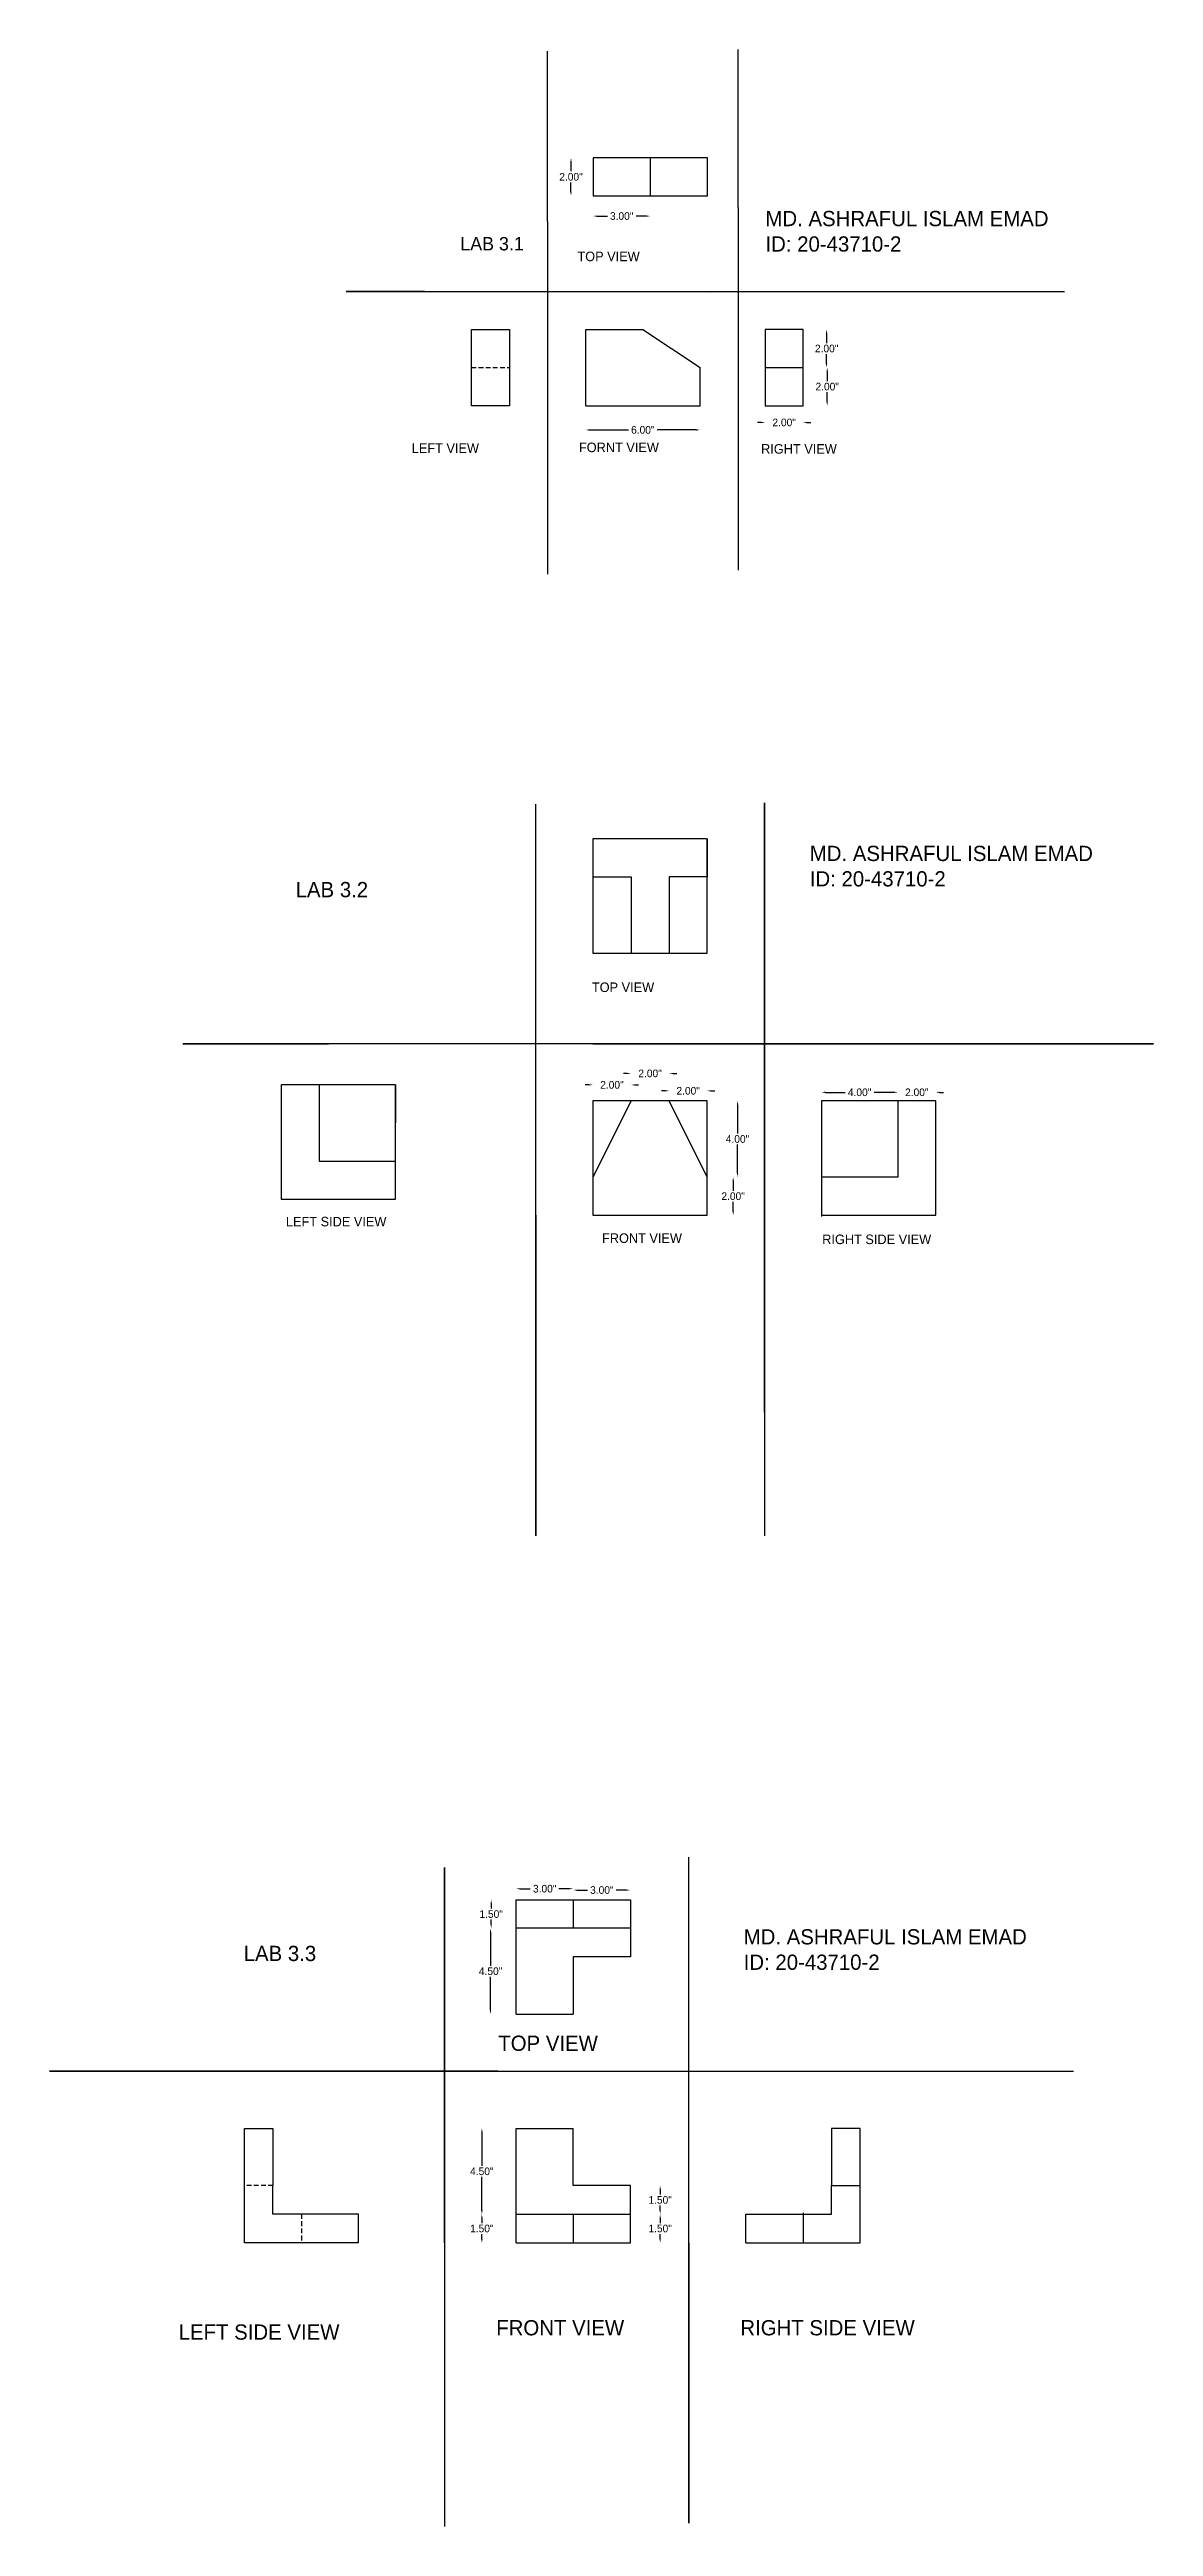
# Model space of a CAD drawing. Header units: inches. Extents: x 10 to 71, y -248 to 24.
# Drawn here: x 13.3 to 71.3, y -106 to 24 of the extents above; entities that cross this region are included whole.
import ezdxf

# ---------------------------------------------------------------- set-up
doc = ezdxf.new("R2010")
doc.units = ezdxf.units.IN
doc.header["$MEASUREMENT"] = 0
doc.linetypes.add('DASHED2', pattern=[0.375, 0.25, -0.125])
doc.dimstyles.get("Standard").update_dxf_attribs({"dimtxt": 0.4, "dimasz": 0.2, "dimexe": 0.18, "dimexo": 0.0625, "dimgap": 0.09, "dimtad": 0, "dimtih": 1, "dimtoh": 1, "dimzin": 0, "dimdsep": 46, "dimlunit": 3, "dimtxsty": 'Standard', "dimcen": 0.09, "dimse1": 1, "dimse2": 1, "dimclrt": 3, "dimadec": 0, "dimazin": 0, "dimtfac": 1, "dimtofl": 0, "dimtmove": 0, "dimatfit": 3, "dimfxl": 1, "dimtfillclr": 5, "dimtolj": 1, "dimtzin": 0, "dimarcsym": 0})

# ---------------------------------------------------------------- blocks, each defined once
blk = doc.blocks.new('*D1')
at = {"color": 0, "lineweight": -2}
for p, q in [((42.04, 15.27), (42.59, 15.27)), ((44.64, 15.27), (44.1, 15.27))]:
    blk.add_line(p, q, dxfattribs=at)
at = {"color": 0}
for points in [[(42.04, 15.3), (42.04, 15.24), (41.84, 15.27)], [(44.64, 15.3), (44.64, 15.24), (44.84, 15.27)]]:
    blk.add_solid(points, dxfattribs=at)
at = {"layer": 'Defpoints', "color": 0}
for p in [(41.84, 16.33), (44.84, 16.33), (44.84, 15.27)]:
    blk.add_point(p, dxfattribs=at)
at = {"color": 3, "insert": (43.34, 15.27), "char_height": 0.4, "attachment_point": 5}
blk.add_mtext('\\A1;3.00"', dxfattribs=at)
blk = doc.blocks.new('*D3')
at = {"color": 0, "lineweight": -2}
for p, q in [((41.65, 4.05), (43.7, 4.05)), ((47.25, 4.05), (45.21, 4.05))]:
    blk.add_line(p, q, dxfattribs=at)
at = {"color": 0}
for points in [[(41.65, 4.08), (41.65, 4.01), (41.45, 4.05)], [(47.25, 4.08), (47.25, 4.01), (47.45, 4.05)]]:
    blk.add_solid(points, dxfattribs=at)
at = {"layer": 'Defpoints', "color": 0}
for p in [(41.45, 5.32), (47.45, 5.32), (47.45, 4.05)]:
    blk.add_point(p, dxfattribs=at)
at = {"color": 3, "insert": (44.45, 4.05), "char_height": 0.4, "attachment_point": 5}
blk.add_mtext('\\A1;6.00"', dxfattribs=at)
blk = doc.blocks.new('*D6')
at = {"color": 0, "lineweight": -2}
for p, q in [((50.67, 4.44), (50.47, 4.44)), ((53.07, 4.44), (53.27, 4.44))]:
    blk.add_line(p, q, dxfattribs=at)
at = {"color": 0}
for points in [[(50.67, 4.47), (50.67, 4.4), (50.87, 4.44)], [(53.07, 4.47), (53.07, 4.4), (52.87, 4.44)]]:
    blk.add_solid(points, dxfattribs=at)
at = {"layer": 'Defpoints', "color": 0}
for p in [(50.87, 5.32), (52.87, 5.32), (52.87, 4.44)]:
    blk.add_point(p, dxfattribs=at)
at = {"color": 3, "insert": (51.87, 4.44), "char_height": 0.4, "attachment_point": 5}
blk.add_mtext('\\A1;2.00"', dxfattribs=at)
blk = doc.blocks.new('*D7')
at = {"color": 0, "lineweight": -2}
for p, q in [((54.1, 9.12), (54.1, 8.61)), ((54.1, 7.52), (54.1, 8.03))]:
    blk.add_line(p, q, dxfattribs=at)
at = {"color": 0}
for points in [[(54.06, 9.12), (54.13, 9.12), (54.1, 9.32)], [(54.06, 7.52), (54.13, 7.52), (54.1, 7.32)]]:
    blk.add_solid(points, dxfattribs=at)
at = {"layer": 'Defpoints', "color": 0}
for p in [(52.87, 9.32), (52.93, 7.32), (54.1, 7.32)]:
    blk.add_point(p, dxfattribs=at)
at = {"color": 3, "insert": (54.1, 8.32), "char_height": 0.4, "attachment_point": 5}
blk.add_mtext('\\A1;2.00"', dxfattribs=at)
blk = doc.blocks.new('*D8')
at = {"color": 0, "lineweight": -2}
for p, q in [((49.19, -35.36), (49.19, -35.87)), ((49.19, -36.96), (49.19, -36.45))]:
    blk.add_line(p, q, dxfattribs=at)
at = {"color": 0}
for points in [[(49.16, -35.36), (49.23, -35.36), (49.19, -35.16)], [(49.16, -36.96), (49.23, -36.96), (49.19, -37.16)]]:
    blk.add_solid(points, dxfattribs=at)
at = {"layer": 'Defpoints', "color": 0}
for p in [(47.83, -35.16), (49.19, -35.16), (47.83, -37.16)]:
    blk.add_point(p, dxfattribs=at)
at = {"color": 3, "insert": (49.19, -36.16), "char_height": 0.4, "attachment_point": 5}
blk.add_mtext('\\A1;2.00"', dxfattribs=at)
blk = doc.blocks.new('*D9')
at = {"color": 0, "lineweight": -2}
for p, q in [((49.42, -31.36), (49.42, -32.87)), ((49.42, -34.96), (49.42, -33.45))]:
    blk.add_line(p, q, dxfattribs=at)
at = {"color": 0}
for points in [[(49.39, -31.36), (49.45, -31.36), (49.42, -31.16)], [(49.39, -34.96), (49.45, -34.96), (49.42, -35.16)]]:
    blk.add_solid(points, dxfattribs=at)
at = {"layer": 'Defpoints', "color": 0}
for p in [(47.83, -31.16), (47.89, -35.16), (49.42, -35.16)]:
    blk.add_point(p, dxfattribs=at)
at = {"color": 3, "insert": (49.42, -33.16), "char_height": 0.4, "attachment_point": 5}
blk.add_mtext('\\A1;4.00"', dxfattribs=at)
blk = doc.blocks.new('*D10')
at = {"color": 0, "lineweight": -2}
for p, q in [((43.63, -29.72), (43.43, -29.72)), ((46.03, -29.72), (46.23, -29.72))]:
    blk.add_line(p, q, dxfattribs=at)
at = {"color": 0}
for points in [[(43.63, -29.69), (43.63, -29.75), (43.83, -29.72)], [(46.03, -29.69), (46.03, -29.75), (45.83, -29.72)]]:
    blk.add_solid(points, dxfattribs=at)
at = {"layer": 'Defpoints', "color": 0}
for p in [(45.83, -29.72), (43.83, -31.16), (45.83, -31.1)]:
    blk.add_point(p, dxfattribs=at)
at = {"color": 3, "insert": (44.83, -29.72), "char_height": 0.4, "attachment_point": 5}
blk.add_mtext('\\A1;2.00"', dxfattribs=at)
blk = doc.blocks.new('*D11')
at = {"color": 0, "lineweight": -2}
for p, q in [((41.63, -30.32), (41.43, -30.32)), ((44.03, -30.32), (44.23, -30.32))]:
    blk.add_line(p, q, dxfattribs=at)
at = {"color": 0}
for points in [[(41.63, -30.29), (41.63, -30.35), (41.83, -30.32)], [(44.03, -30.29), (44.03, -30.35), (43.83, -30.32)]]:
    blk.add_solid(points, dxfattribs=at)
at = {"layer": 'Defpoints', "color": 0}
for p in [(41.83, -31.16), (43.83, -30.32), (43.83, -31.16)]:
    blk.add_point(p, dxfattribs=at)
at = {"color": 3, "insert": (42.83, -30.32), "char_height": 0.4, "attachment_point": 5}
blk.add_mtext('\\A1;2.00"', dxfattribs=at)
blk = doc.blocks.new('*D12')
at = {"color": 0, "lineweight": -2}
for p, q in [((54.03, -30.71), (55.07, -30.71)), ((57.63, -30.71), (56.59, -30.71))]:
    blk.add_line(p, q, dxfattribs=at)
at = {"color": 0}
for points in [[(54.03, -30.67), (54.03, -30.74), (53.83, -30.71)], [(57.63, -30.67), (57.63, -30.74), (57.83, -30.71)]]:
    blk.add_solid(points, dxfattribs=at)
at = {"layer": 'Defpoints', "color": 0}
for p in [(53.83, -31.16), (57.83, -30.71), (57.83, -31.16)]:
    blk.add_point(p, dxfattribs=at)
at = {"color": 3, "insert": (55.83, -30.71), "char_height": 0.4, "attachment_point": 5}
blk.add_mtext('\\A1;4.00"', dxfattribs=at)
blk = doc.blocks.new('*D13')
at = {"color": 0, "lineweight": -2}
for p, q in [((57.63, -30.71), (57.43, -30.71)), ((60.03, -30.71), (60.23, -30.71))]:
    blk.add_line(p, q, dxfattribs=at)
at = {"color": 0}
for points in [[(57.63, -30.67), (57.63, -30.74), (57.83, -30.71)], [(60.03, -30.67), (60.03, -30.74), (59.83, -30.71)]]:
    blk.add_solid(points, dxfattribs=at)
at = {"layer": 'Defpoints', "color": 0}
for p in [(57.83, -31.16), (59.83, -30.71), (59.83, -31.16)]:
    blk.add_point(p, dxfattribs=at)
at = {"color": 3, "insert": (58.83, -30.71), "char_height": 0.4, "attachment_point": 5}
blk.add_mtext('\\A1;2.00"', dxfattribs=at)
blk = doc.blocks.new('*D15')
at = {"color": 0, "lineweight": -2}
for p, q in [((45.63, -30.63), (45.43, -30.63)), ((48.03, -30.63), (48.23, -30.63))]:
    blk.add_line(p, q, dxfattribs=at)
at = {"color": 0}
for points in [[(45.63, -30.6), (45.63, -30.67), (45.83, -30.63)], [(48.03, -30.6), (48.03, -30.67), (47.83, -30.63)]]:
    blk.add_solid(points, dxfattribs=at)
at = {"layer": 'Defpoints', "color": 0}
for p in [(45.83, -31.1), (47.83, -30.63), (47.83, -31.16)]:
    blk.add_point(p, dxfattribs=at)
at = {"color": 3, "insert": (46.83, -30.63), "char_height": 0.4, "attachment_point": 5}
blk.add_mtext('\\A1;2.00"', dxfattribs=at)
blk = doc.blocks.new('*D24')
at = {"color": 0, "lineweight": -2}
for p, q in [((40.68, 18.13), (40.68, 17.62)), ((40.68, 16.53), (40.68, 17.04))]:
    blk.add_line(p, q, dxfattribs=at)
at = {"color": 0}
for points in [[(40.65, 18.13), (40.71, 18.13), (40.68, 18.33)], [(40.65, 16.53), (40.71, 16.53), (40.68, 16.33)]]:
    blk.add_solid(points, dxfattribs=at)
at = {"layer": 'Defpoints', "color": 0}
for p in [(41.84, 18.33), (40.68, 16.33), (41.84, 16.33)]:
    blk.add_point(p, dxfattribs=at)
at = {"color": 3, "insert": (40.68, 17.33), "char_height": 0.4, "attachment_point": 5}
blk.add_mtext('\\A1;2.00"', dxfattribs=at)
blk = doc.blocks.new('*D25')
at = {"color": 0, "lineweight": -2}
for p, q in [((36, -85.28), (36, -87.04)), ((36, -89.38), (36, -87.62))]:
    blk.add_line(p, q, dxfattribs=at)
at = {"color": 0}
for points in [[(35.97, -85.28), (36.04, -85.28), (36, -85.08)], [(35.97, -89.38), (36.04, -89.38), (36, -89.58)]]:
    blk.add_solid(points, dxfattribs=at)
at = {"layer": 'Defpoints', "color": 0}
for p in [(37.8, -85.08), (36, -89.58), (37.8, -89.58)]:
    blk.add_point(p, dxfattribs=at)
at = {"color": 3, "insert": (36, -87.33), "char_height": 0.4, "attachment_point": 5}
blk.add_mtext('\\A1;4.50"', dxfattribs=at)
blk = doc.blocks.new('*D26')
at = {"color": 0, "lineweight": -2}
for p, q in [((36, -89.78), (36, -90.04)), ((36, -90.88), (36, -90.62))]:
    blk.add_line(p, q, dxfattribs=at)
at = {"color": 0}
for points in [[(35.97, -89.78), (36.04, -89.78), (36, -89.58)], [(35.97, -90.88), (36.04, -90.88), (36, -91.08)]]:
    blk.add_solid(points, dxfattribs=at)
at = {"layer": 'Defpoints', "color": 0}
for p in [(36, -89.58), (37.73, -89.58), (37.8, -91.08)]:
    blk.add_point(p, dxfattribs=at)
at = {"color": 3, "insert": (36, -90.33), "char_height": 0.4, "attachment_point": 5}
blk.add_mtext('\\A1;1.50"', dxfattribs=at)
blk = doc.blocks.new('*D27')
at = {"color": 0, "lineweight": -2}
for p, q in [((45.36, -89.78), (45.36, -90.04)), ((45.36, -90.88), (45.36, -90.62))]:
    blk.add_line(p, q, dxfattribs=at)
at = {"color": 0}
for points in [[(45.33, -89.78), (45.39, -89.78), (45.36, -89.58)], [(45.33, -90.88), (45.39, -90.88), (45.36, -91.08)]]:
    blk.add_solid(points, dxfattribs=at)
at = {"layer": 'Defpoints', "color": 0}
for p in [(43.8, -89.58), (45.36, -89.58), (43.8, -91.08)]:
    blk.add_point(p, dxfattribs=at)
at = {"color": 3, "insert": (45.36, -90.33), "char_height": 0.4, "attachment_point": 5}
blk.add_mtext('\\A1;1.50"', dxfattribs=at)
blk = doc.blocks.new('*D28')
at = {"color": 0, "lineweight": -2}
for p, q in [((45.36, -88.28), (45.36, -88.54)), ((45.36, -89.38), (45.36, -89.12))]:
    blk.add_line(p, q, dxfattribs=at)
at = {"color": 0}
for points in [[(45.33, -88.28), (45.39, -88.28), (45.36, -88.08)], [(45.33, -89.38), (45.39, -89.38), (45.36, -89.58)]]:
    blk.add_solid(points, dxfattribs=at)
at = {"layer": 'Defpoints', "color": 0}
for p in [(43.8, -88.08), (45.36, -88.08), (43.86, -89.58)]:
    blk.add_point(p, dxfattribs=at)
at = {"color": 3, "insert": (45.36, -88.83), "char_height": 0.4, "attachment_point": 5}
blk.add_mtext('\\A1;1.50"', dxfattribs=at)
blk = doc.blocks.new('*D36')
at = {"color": 0, "lineweight": -2}
for p, q in [((36.46, -74.78), (36.46, -76.54)), ((36.46, -78.88), (36.46, -77.12))]:
    blk.add_line(p, q, dxfattribs=at)
at = {"color": 0}
for points in [[(36.42, -74.78), (36.49, -74.78), (36.46, -74.58)], [(36.42, -78.88), (36.49, -78.88), (36.46, -79.08)]]:
    blk.add_solid(points, dxfattribs=at)
at = {"layer": 'Defpoints', "color": 0}
for p in [(36.46, -74.58), (37.8, -74.58), (37.8, -79.08)]:
    blk.add_point(p, dxfattribs=at)
at = {"color": 3, "insert": (36.46, -76.83), "char_height": 0.4, "attachment_point": 5}
blk.add_mtext('\\A1;4.50"', dxfattribs=at)
blk = doc.blocks.new('*D37')
at = {"color": 0, "lineweight": -2}
for p, q in [((36.49, -73.28), (36.49, -73.54)), ((36.49, -74.38), (36.49, -74.12))]:
    blk.add_line(p, q, dxfattribs=at)
at = {"color": 0}
for points in [[(36.46, -73.28), (36.52, -73.28), (36.49, -73.08)], [(36.46, -74.38), (36.52, -74.38), (36.49, -74.58)]]:
    blk.add_solid(points, dxfattribs=at)
at = {"layer": 'Defpoints', "color": 0}
for p in [(37.8, -73.08), (36.49, -74.58), (37.73, -74.58)]:
    blk.add_point(p, dxfattribs=at)
at = {"color": 3, "insert": (36.49, -73.83), "char_height": 0.4, "attachment_point": 5}
blk.add_mtext('\\A1;1.50"', dxfattribs=at)
blk = doc.blocks.new('*D38')
at = {"color": 0, "lineweight": -2}
for p, q in [((38, -72.5), (38.54, -72.5)), ((40.6, -72.5), (40.05, -72.5))]:
    blk.add_line(p, q, dxfattribs=at)
at = {"color": 0}
for points in [[(38, -72.47), (38, -72.53), (37.8, -72.5)], [(40.6, -72.47), (40.6, -72.53), (40.8, -72.5)]]:
    blk.add_solid(points, dxfattribs=at)
at = {"layer": 'Defpoints', "color": 0}
for p in [(37.8, -72.5), (37.8, -73.08), (40.8, -73.08)]:
    blk.add_point(p, dxfattribs=at)
at = {"color": 3, "insert": (39.3, -72.5), "char_height": 0.4, "attachment_point": 5}
blk.add_mtext('\\A1;3.00"', dxfattribs=at)
blk = doc.blocks.new('*D39')
at = {"color": 0, "lineweight": -2}
for p, q in [((41, -72.57), (41.54, -72.57)), ((43.6, -72.57), (43.05, -72.57))]:
    blk.add_line(p, q, dxfattribs=at)
at = {"color": 0}
for points in [[(41, -72.54), (41, -72.6), (40.8, -72.57)], [(43.6, -72.54), (43.6, -72.6), (43.8, -72.57)]]:
    blk.add_solid(points, dxfattribs=at)
at = {"layer": 'Defpoints', "color": 0}
for p in [(43.8, -72.57), (40.8, -73.08), (43.8, -73.08)]:
    blk.add_point(p, dxfattribs=at)
at = {"color": 3, "insert": (42.3, -72.57), "char_height": 0.4, "attachment_point": 5}
blk.add_mtext('\\A1;3.00"', dxfattribs=at)
blk = doc.blocks.new('*D44')
at = {"color": 0, "lineweight": -2}
for p, q in [((54.13, 7.12), (54.13, 6.61)), ((54.13, 5.52), (54.13, 6.03))]:
    blk.add_line(p, q, dxfattribs=at)
at = {"color": 0}
for points in [[(54.09, 7.12), (54.16, 7.12), (54.13, 7.32)], [(54.09, 5.52), (54.16, 5.52), (54.13, 5.32)]]:
    blk.add_solid(points, dxfattribs=at)
at = {"layer": 'Defpoints', "color": 0}
for p in [(52.93, 7.32), (54.13, 7.32), (52.87, 5.32)]:
    blk.add_point(p, dxfattribs=at)
at = {"color": 3, "insert": (54.13, 6.32), "char_height": 0.4, "attachment_point": 5}
blk.add_mtext('\\A1;2.00"', dxfattribs=at)

msp = doc.modelspace()

# ---------------------------------------------------------------- linework, layer by layer
for p, q in [((39.454, 14.985), (39.454, 23.932)), ((49.454, 15.728), (49.454, 24.01)), ((44.843, 18.333), (41.843, 18.333)), ((41.843, 18.333), (41.843, 16.333)), ((47.843, 18.333), (44.843, 18.333)), ((44.843, 18.333), (44.843, 16.333)), ((47.843, 16.333), (47.843, 18.333)), ((41.843, 16.333), (44.843, 16.333)), ((44.843, 16.333), (47.843, 16.333)), ((49.454, 15.728), (49.454, -3.315)), ((39.454, 14.985), (39.454, -3.528)), ((32.994, 11.321), (28.887, 11.321)), ((28.887, 11.321), (66.577, 11.321)), ((32.994, 11.321), (59.19, 11.321)), ((48.021, 11.25), (48.021, 11.25)), ((35.454, 7.321), (35.454, 9.321)), ((35.454, 9.321), (37.454, 9.321)), ((37.454, 9.321), (37.454, 7.321)), ((41.454, 7.321), (41.454, 9.321)), ((41.454, 9.321), (44.454, 9.321)), ((44.454, 9.321), (44.454, 9.321)), ((44.454, 9.321), (44.454, 9.321)), ((44.454, 9.321), (47.454, 7.321)), ((52.871, 9.321), (50.871, 9.321)), ((50.871, 9.321), (50.871, 7.321)), ((52.871, 7.321), (52.871, 9.321)), ((35.454, 5.321), (35.454, 7.321)), ((37.454, 7.321), (37.454, 5.321)), ((37.454, 7.321), (37.454, 7.321)), ((41.454, 5.321), (41.454, 7.321)), ((47.454, 5.321), (47.454, 7.321)), ((47.454, 7.321), (47.454, 7.321)), ((50.871, 7.321), (50.871, 5.321)), ((50.871, 7.321), (52.871, 7.321)), ((52.871, 5.321), (52.871, 7.321)), ((37.454, 5.321), (35.454, 5.321)), ((41.454, 5.321), (47.454, 5.321)), ((50.871, 5.321), (52.871, 5.321)), ((38.831, -53.974), (38.831, -15.585)), ((50.831, -47.488), (50.831, -15.526)), ((50.831, -15.526), (50.831, -53.974)), ((43.831, -17.402), (41.831, -17.402)), ((41.831, -17.402), (41.831, -19.402)), ((45.831, -17.402), (43.831, -17.402)), ((47.831, -17.402), (45.831, -17.402)), ((47.831, -19.402), (47.831, -17.402)), ((47.831, -17.402), (47.831, -19.402)), ((41.831, -19.402), (41.831, -21.402)), ((41.831, -19.402), (43.831, -19.402)), ((43.831, -19.402), (43.831, -23.402)), ((47.831, -19.402), (45.831, -19.402)), ((45.831, -19.402), (45.831, -23.402)), ((47.831, -21.402), (47.831, -19.402)), ((41.831, -21.402), (41.831, -23.402)), ((47.831, -23.402), (47.831, -21.402)), ((41.831, -23.402), (43.831, -23.402)), ((43.831, -23.402), (45.831, -23.402)), ((45.831, -23.402), (47.831, -23.402)), ((71.255, -28.158), (20.298, -28.158)), ((20.298, -28.158), (27.953, -28.158)), ((27.953, -28.158), (27.953, -28.158)), ((41.831, -28.158), (71.255, -28.158)), ((27.462, -30.314), (25.462, -30.314)), ((25.462, -30.314), (25.462, -32.314)), ((29.462, -30.314), (27.462, -30.314)), ((27.462, -30.314), (27.462, -32.314)), ((31.462, -30.314), (29.462, -30.314)), ((31.462, -32.314), (31.462, -30.314)), ((31.462, -30.314), (31.462, -32.314)), ((43.831, -31.158), (41.831, -31.158)), ((41.831, -31.158), (41.831, -35.158)), ((43.831, -31.158), (41.831, -35.158)), ((45.831, -31.158), (43.831, -31.158)), ((47.831, -31.158), (45.831, -31.158)), ((47.831, -35.158), (45.831, -31.158)), ((47.831, -35.158), (47.831, -31.158)), ((57.831, -31.158), (53.831, -31.158)), ((53.831, -31.158), (53.831, -35.158)), ((59.831, -31.158), (57.831, -31.158)), ((57.831, -31.158), (57.831, -35.158)), ((59.831, -35.158), (59.831, -31.158)), ((25.462, -32.314), (25.462, -34.314)), ((27.462, -32.314), (27.462, -34.314)), ((31.462, -34.314), (31.462, -32.314)), ((25.462, -34.314), (25.462, -36.314)), ((27.462, -34.314), (29.462, -34.314)), ((29.462, -34.314), (31.462, -34.314)), ((31.462, -36.314), (31.462, -34.314)), ((31.462, -34.314), (31.462, -34.314)), ((25.462, -36.314), (27.462, -36.314)), ((27.462, -36.314), (29.462, -36.314)), ((29.462, -36.314), (31.462, -36.314)), ((41.831, -35.158), (41.831, -37.158)), ((47.831, -37.158), (47.831, -35.158)), ((47.831, -35.158), (47.831, -35.158)), ((53.831, -35.158), (53.831, -37.158)), ((57.831, -35.158), (53.831, -35.158)), ((59.831, -37.158), (59.831, -35.158)), ((38.831, -37.158), (38.831, -53.974)), ((41.831, -37.158), (43.831, -37.158)), ((43.831, -37.158), (45.831, -37.158)), ((45.831, -37.158), (47.831, -37.158)), ((53.831, -37.158), (57.831, -37.158)), ((53.831, -37.158), (53.831, -37.221)), ((57.831, -37.158), (57.831, -37.158)), ((57.831, -37.158), (59.831, -37.158)), ((34.034, -91.077), (34.034, -71.381)), ((34.034, -71.381), (34.034, -105.964)), ((46.859, -105.785), (46.859, -70.838)), ((37.797, -74.577), (37.797, -73.077)), ((37.797, -73.077), (40.797, -73.077)), ((40.797, -73.077), (43.797, -73.077)), ((40.797, -73.077), (40.797, -74.577)), ((43.797, -73.077), (43.797, -74.577)), ((37.797, -79.077), (37.797, -74.577)), ((40.797, -74.577), (37.797, -74.577)), ((43.797, -74.577), (40.797, -74.577)), ((43.797, -74.577), (43.797, -76.077)), ((43.797, -76.077), (40.797, -76.077)), ((40.797, -76.077), (40.797, -79.077)), ((37.797, -79.077), (37.797, -79.077)), ((37.797, -79.077), (40.797, -79.077)), ((36.834, -82.077), (13.307, -82.077)), ((13.307, -82.077), (67.053, -82.077)), ((23.534, -88.077), (23.534, -85.077)), ((23.534, -85.077), (25.034, -85.077)), ((25.034, -85.077), (25.034, -88.077)), ((37.797, -89.577), (37.797, -85.077)), ((37.797, -85.077), (40.797, -85.077)), ((40.797, -88.077), (40.797, -85.077)), ((55.859, -85.077), (54.359, -85.077)), ((54.359, -85.077), (54.359, -88.077)), ((55.859, -88.077), (55.859, -85.077)), ((23.534, -91.077), (23.534, -88.077)), ((25.034, -89.577), (25.034, -88.077)), ((43.797, -88.077), (40.797, -88.077)), ((43.797, -89.577), (43.797, -88.077)), ((54.359, -88.077), (55.859, -88.077)), ((54.359, -89.577), (54.359, -88.077)), ((55.859, -91.077), (55.859, -88.077)), ((26.534, -89.577), (25.034, -89.577)), ((29.534, -89.577), (26.534, -89.577)), ((29.534, -91.077), (29.534, -89.577)), ((37.797, -91.077), (37.797, -89.577)), ((37.797, -89.577), (40.797, -89.577)), ((40.797, -89.577), (43.797, -89.577)), ((40.797, -89.577), (40.797, -91.077)), ((43.797, -91.077), (43.797, -89.577)), ((49.859, -91.077), (49.859, -89.577)), ((49.859, -89.577), (52.859, -89.577)), ((52.859, -89.515), (52.859, -91.077)), ((52.859, -89.577), (54.359, -89.577)), ((26.534, -91.077), (23.534, -91.077)), ((29.534, -91.077), (26.534, -91.077)), ((37.797, -91.077), (40.797, -91.077)), ((40.797, -91.077), (43.797, -91.077)), ((46.859, -91.077), (46.859, -105.785)), ((49.859, -91.077), (52.859, -91.077)), ((52.859, -91.077), (55.859, -91.077))]:
    msp.add_line(p, q)
at = {"linetype": 'DASHED2'}
for p, q in [((35.454, 7.321), (37.454, 7.321)), ((25.034, -88.077), (23.534, -88.077)), ((26.534, -89.577), (26.534, -91.077))]:
    msp.add_line(p, q, dxfattribs=at)

# ---------------------------------------------------------------- texts
at = {"attachment_point": 1}
for s, insert, char_height, width in [('MD. ASHRAFUL ISLAM EMAD\\PID: 20-43710-2', (50.887, 15.54), 0.8, 16.23263), ('TOP VIEW', (41.018, 13.404), 0.5, 6.13889), ('LEFT VIEW', (32.322, 3.344), 0.5, 6.41435), ('FORNT VIEW', (41.097, 3.383), 0.5, 6.4537), ('RIGHT VIEW', (50.659, 3.304), 0.5, 6.375), ('MD. ASHRAFUL ISLAM EMAD\\PID: 20-43710-2', (53.214, -17.773), 0.8, 16.23263), ('LAB 3.2', (26.225, -19.672), 0.8, 7.73278), ('TOP VIEW', (41.777, -24.946), 0.5, 6.78775), ('LEFT SIDE VIEW', (25.715, -37.243), 0.5, 8.47496), ('FRONT VIEW', (42.308, -38.11), 0.5, 8.50589), ('RIGHT SIDE VIEW', (53.867, -38.173), 0.5, 8.33395), ('MD. ASHRAFUL ISLAM EMAD\\PID: 20-43710-2', (49.744, -74.622), 0.8, 16.23263), ('LAB 3.3', (23.499, -75.494), 0.8, 7.73278), ('TOP VIEW', (36.862, -80.207), 0.8, 6.74775), ('LEFT SIDE VIEW', (20.086, -95.362), 0.8, 14.46105), ('FRONT VIEW', (36.755, -95.136), 0.8, 10.12604), ('RIGHT SIDE VIEW', (49.569, -95.136), 0.8, 12.06313)]:
    msp.add_mtext(s, dxfattribs=dict(at, insert=insert, char_height=char_height, width=width))
at = {"insert": (34.87, 14.171), "char_height": 0.7, "attachment_point": 1}
msp.add_mtext('LAB 3.1', dxfattribs=at)

# ---------------------------------------------------------------- dimensions: what is measured, and where the dimension line sits
for base, p1, p2, picture, middle in [((40.682, 16.333), (41.843, 18.333), (41.843, 16.333), '*D24', (40.682, 17.333)), ((54.095, 7.321), (52.871, 9.321), (52.933, 7.321), '*D7', (54.095, 8.321)), ((54.127, 7.321), (52.871, 5.321), (52.933, 7.321), '*D44', (54.127, 6.321)), ((49.419, -35.158), (47.831, -31.158), (47.894, -35.158), '*D9', (49.419, -33.158)), ((49.194, -35.158), (47.831, -37.158), (47.831, -35.158), '*D8', (49.194, -36.158)), ((36.49, -74.577), (37.797, -73.077), (37.734, -74.577), '*D37', (36.49, -73.827)), ((36.455, -74.577), (37.797, -79.077), (37.797, -74.577), '*D36', (36.455, -76.827)), ((36.004, -89.577), (37.797, -85.077), (37.797, -89.577), '*D25', (36.004, -87.327)), ((36.004, -89.577), (37.797, -91.077), (37.734, -89.577), '*D26', (36.004, -90.327)), ((45.36, -89.577), (43.797, -91.077), (43.797, -89.577), '*D27', (45.36, -90.327))]:
    dim = msp.add_linear_dim(base=base, p1=p1, p2=p2, angle=90, dimstyle='Standard')
    dim.commit()
    dim.dimension.update_dxf_attribs({"geometry": picture, "text_midpoint": middle})
for base, p1, p2, picture, middle in [((44.843, 15.27), (41.843, 16.333), (44.843, 16.333), '*D1', (43.343, 15.27)), ((47.454, 4.047), (41.454, 5.321), (47.454, 5.321), '*D3', (44.454, 4.047)), ((52.871, 4.436), (50.871, 5.321), (52.871, 5.321), '*D6', (51.871, 4.436)), ((45.831, -29.721), (43.831, -31.158), (45.831, -31.096), '*D10', (44.831, -29.721)), ((43.831, -30.318), (41.831, -31.158), (43.831, -31.158), '*D11', (42.831, -30.318)), ((47.831, -30.635), (45.831, -31.096), (47.831, -31.158), '*D15', (46.831, -30.635)), ((57.831, -30.705), (53.831, -31.158), (57.831, -31.158), '*D12', (55.831, -30.705)), ((59.831, -30.705), (57.831, -31.158), (59.831, -31.158), '*D13', (58.831, -30.705)), ((37.797, -72.501), (40.797, -73.077), (37.797, -73.077), '*D38', (39.297, -72.501)), ((43.797, -72.569), (40.797, -73.077), (43.797, -73.077), '*D39', (42.297, -72.569))]:
    dim = msp.add_linear_dim(base=base, p1=p1, p2=p2, dimstyle='Standard')
    dim.commit()
    dim.dimension.update_dxf_attribs({"geometry": picture, "text_midpoint": middle})
dim = msp.add_linear_dim(base=(45.36, -88.077), p1=(43.859, -89.577), p2=(43.797, -88.077), angle=90, dimstyle='Standard')
dim.commit()
dim.dimension.update_dxf_attribs({"geometry": '*D28', "text_midpoint": (45.36, -88.827), "dimtype": 160})

doc.saveas('drawing.dxf')
